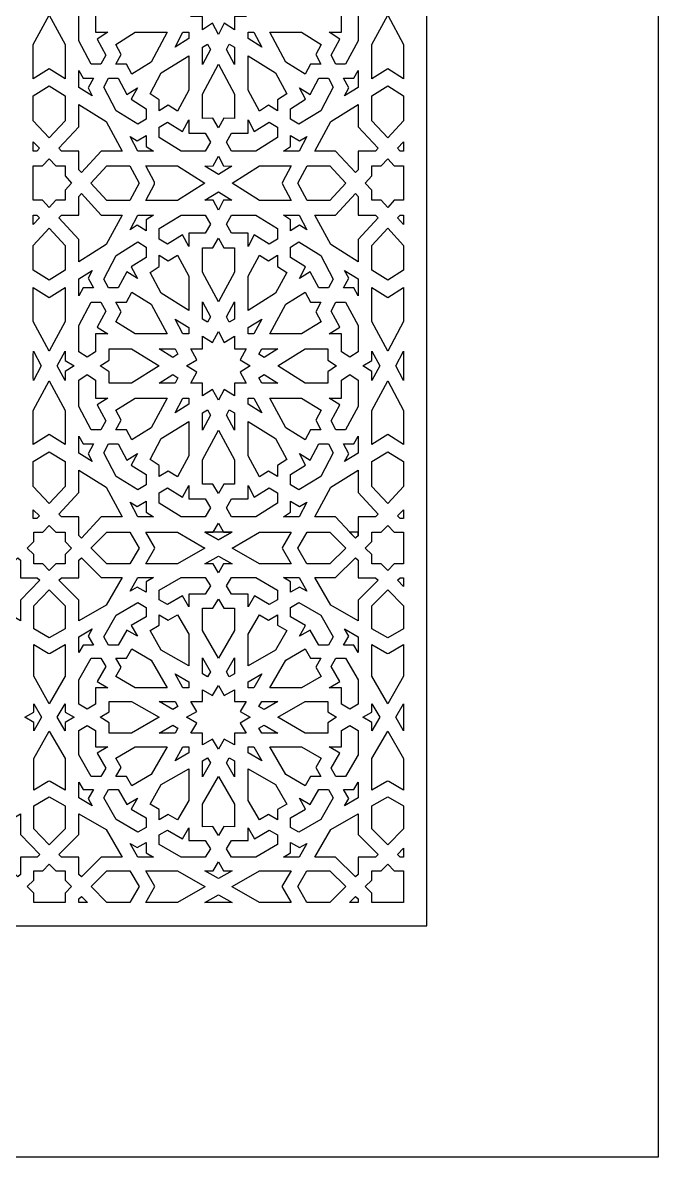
# Model space of a CAD drawing. Extents: x -340 to 340, y -250 to 250.
# Drawn here: x 202.7 to 340, y -250 to -5 of the extents above; entities that cross this region are included whole.
import ezdxf

# ---------------------------------------------------------------- set-up
doc = ezdxf.new("R2010")
doc.units = 0
doc.layers.add('LAYER_1', color=18, linetype='CONTINUOUS')
doc.layers.add('LAYER_10', color=174, linetype='CONTINUOUS')

msp = doc.modelspace()

# ---------------------------------------------------------------- linework, layer by layer
at = {"layer": 'LAYER_1'}
for points in [[(-340, -250), (-340, 100), (-180, 250), (340, 250), (340, -250)], [(246.26, 5.11), (248.43, 6.54), (248.43, 3.67), (250.95, 3.67), (249.69, 1.19), (251.5, 0), (249.69, -1.19), (250.95, -3.67), (248.43, -3.67), (248.43, -6.54), (246.26, -5.11), (245, -7.59), (243.74, -5.11), (241.57, -6.54), (241.57, -3.67), (239.05, -3.67), (240.31, -1.19), (238.5, 0), (240.31, 1.19), (239.05, 3.67), (241.57, 3.67), (241.57, 6.54), (243.74, 5.11), (245, 7.59)], [(218.43, -3.24), (218.43, -7.09), (221.11, -7.09), (218.78, -8.54), (220.66, -12.03), (219.62, -13.97), (217.54, -13.97), (214.84, -8.9), (214.84, -3.24), (216.64, -2.05)], [(275.16, -3.24), (275.16, -8.9), (272.46, -13.97), (270.38, -13.97), (269.34, -12.03), (271.22, -8.54), (268.89, -7.09), (271.57, -7.09), (271.57, -3.24), (273.36, -2.05)], [(211.88, -9.75), (211.88, -17.12), (208.44, -14.98), (205, -17.12), (205, -9.75), (208.43, -3.37), (208.44, -3.38), (208.44, -3.37)], [(285, -9.75), (285, -17.12), (281.56, -14.98), (278.12, -17.12), (278.12, -9.75), (281.56, -3.37), (281.56, -3.38), (281.57, -3.37)], [(233.91, -7.09), (230.48, -13.51), (226.28, -16.13), (225.12, -13.97), (222.87, -13.97), (224, -11.86), (222.84, -9.71), (227.04, -7.09)], [(238.6, -7.09), (238.6, -8.45), (235.62, -10.31), (237.34, -7.09)], [(254.38, -10.31), (251.4, -8.45), (251.4, -7.09), (252.66, -7.09)], [(267.16, -9.71), (266, -11.86), (267.13, -13.97), (264.88, -13.97), (263.72, -16.13), (259.52, -13.51), (256.09, -7.09), (262.96, -7.09)], [(243.29, -10.79), (241.57, -14.01), (241.57, -10.3), (242.66, -9.62)], [(248.43, -10.3), (248.43, -14.01), (246.71, -10.79), (247.34, -9.62)], [(238.6, -19.56), (236.17, -24.1), (234.17, -22.85), (232.22, -24.07), (232.22, -21.64), (230.23, -20.39), (232.65, -15.85), (238.6, -12.15)], [(257.35, -15.85), (259.77, -20.39), (257.78, -21.64), (257.78, -24.07), (255.83, -22.85), (253.83, -24.1), (251.4, -19.56), (251.4, -12.15)], [(248.43, -20.42), (248.43, -25.67), (246.18, -25.66), (245, -27.74), (243.82, -25.66), (241.57, -25.67), (241.57, -20.42), (245, -14)], [(215.76, -17.01), (217.99, -17.01), (216.87, -19.1), (217.76, -20.8), (214.84, -18.98), (214.83, -15.33)], [(225.19, -20.5), (227.51, -19.06), (226.17, -21.56), (229.41, -23.58), (229.41, -25.83), (227.61, -26.94), (222.92, -24.02), (220.21, -18.95), (221.25, -17.01), (223.32, -17.01)], [(268.75, -17.01), (269.79, -18.95), (267.08, -24.02), (262.39, -26.94), (260.59, -25.83), (260.59, -23.58), (263.83, -21.56), (262.49, -19.06), (264.81, -20.5), (266.68, -17.01)], [(275.16, -18.98), (272.24, -20.8), (273.13, -19.1), (272.01, -17.01), (274.24, -17.01), (275.17, -15.33)], [(211.88, -20.82), (211.88, -26.19), (208.44, -29.89), (205, -26.19), (205, -20.82), (208.44, -18.68)], [(285, -20.82), (285, -26.19), (281.56, -29.89), (278.12, -26.19), (278.12, -20.82), (281.56, -18.68)], [(220.75, -26.36), (224.17, -32.75), (219.69, -32.75), (215.4, -37.39), (214.85, -36.79), (214.85, -32.74), (211.1, -32.74), (210.54, -32.14), (214.83, -27.51), (214.83, -22.67)], [(275.17, -27.51), (279.46, -32.14), (278.9, -32.74), (275.15, -32.74), (275.15, -36.79), (274.6, -37.39), (270.31, -32.75), (265.83, -32.75), (269.25, -26.36), (275.17, -22.67)], [(238.6, -28.87), (242.16, -28.87), (243.26, -30.8), (242.15, -32.75), (236.92, -32.75), (232.22, -29.83), (232.22, -27.58), (234.02, -26.46), (237.26, -28.49), (238.6, -25.97)], [(252.74, -28.49), (255.98, -26.46), (257.78, -27.58), (257.78, -29.83), (253.08, -32.75), (247.85, -32.75), (246.74, -30.8), (247.84, -28.87), (251.4, -28.87), (251.4, -25.97)], [(229.41, -31.75), (230.97, -32.75), (227.59, -32.74), (225.9, -29.59), (227.47, -30.55), (229.41, -29.34)], [(262.53, -30.55), (264.1, -29.59), (262.41, -32.74), (259.03, -32.75), (260.59, -31.75), (260.59, -29.34)], [(206.33, -32.14), (205.78, -32.74), (205.01, -32.74), (205.01, -30.71)], [(284.99, -32.74), (284.22, -32.74), (283.67, -32.14), (284.99, -30.71)], [(246.12, -35.94), (247.92, -35.96), (245, -37.78), (242.08, -35.96), (243.88, -35.94), (245, -33.85)], [(209.86, -35.94), (211.87, -35.94), (211.87, -38.11), (213.28, -39.65), (211.87, -41.19), (211.87, -43.36), (209.86, -43.36), (208.44, -44.89), (207.02, -43.36), (205.01, -43.36), (205.01, -41.19), (205.01, -39.65), (205.01, -38.11), (205.01, -35.94), (207.02, -35.94), (208.44, -34.42)], [(227.86, -39.65), (225.87, -43.37), (220.91, -43.37), (217.47, -39.65), (220.91, -35.94), (225.87, -35.94)], [(242.05, -39.65), (236.12, -43.37), (229.3, -43.37), (231.17, -39.88), (231.22, -39.65), (231.17, -39.43), (229.3, -35.94), (236.12, -35.93)], [(260.7, -35.94), (258.83, -39.43), (258.78, -39.65), (258.83, -39.88), (260.7, -43.37), (253.88, -43.37), (247.95, -39.65), (253.88, -35.93)], [(269.09, -35.94), (272.53, -39.65), (269.09, -43.37), (264.13, -43.37), (262.14, -39.65), (264.13, -35.94)], [(282.98, -35.94), (284.99, -35.94), (284.99, -38.11), (284.99, -39.65), (284.99, -41.19), (284.99, -43.36), (282.98, -43.36), (281.56, -44.89), (280.14, -43.36), (278.13, -43.36), (278.13, -41.19), (276.72, -39.65), (278.13, -38.11), (278.13, -35.94), (280.14, -35.94), (281.56, -34.42)], [(247.92, -43.35), (246.12, -43.36), (245, -45.46), (243.88, -43.36), (242.08, -43.35), (245, -41.53)], [(219.69, -46.56), (224.17, -46.56), (220.75, -52.94), (214.83, -56.63), (214.83, -51.8), (210.54, -47.17), (211.1, -46.57), (214.85, -46.57), (214.85, -42.52), (215.4, -41.92)], [(275.15, -42.52), (275.15, -46.57), (278.9, -46.57), (279.46, -47.17), (275.17, -51.8), (275.17, -56.63), (269.25, -52.94), (265.83, -46.56), (270.31, -46.56), (274.6, -41.92)], [(205.78, -46.57), (206.33, -47.17), (205.01, -48.6), (205.01, -46.57)], [(229.41, -47.55), (229.41, -49.97), (227.47, -48.76), (225.9, -49.72), (227.59, -46.56), (230.97, -46.56)], [(242.15, -46.56), (243.26, -48.5), (242.16, -50.44), (238.6, -50.44), (238.6, -53.33), (237.26, -50.82), (234.02, -52.84), (232.22, -51.72), (232.22, -49.48), (236.92, -46.56)], [(257.78, -49.48), (257.78, -51.72), (255.98, -52.84), (252.74, -50.82), (251.4, -53.33), (251.4, -50.44), (247.84, -50.44), (246.74, -48.5), (247.85, -46.56), (253.08, -46.56)], [(262.41, -46.56), (264.1, -49.72), (262.53, -48.76), (260.59, -49.97), (260.59, -47.55), (259.03, -46.56)], [(284.99, -48.6), (283.67, -47.17), (284.22, -46.57), (284.99, -46.57)], [(211.88, -53.12), (211.88, -58.48), (208.44, -60.63), (205, -58.48), (205, -53.12), (208.44, -49.41)], [(285, -53.12), (285, -58.48), (281.56, -60.63), (278.12, -58.48), (278.12, -53.12), (281.56, -49.41)], [(229.41, -53.48), (229.41, -55.72), (226.17, -57.75), (227.51, -60.25), (225.19, -58.8), (223.32, -62.29), (221.25, -62.29), (220.21, -60.36), (222.92, -55.29), (227.61, -52.36)], [(246.18, -53.64), (248.43, -53.64), (248.43, -58.88), (245, -65.31), (241.57, -58.88), (241.57, -53.64), (243.82, -53.64), (245, -51.57)], [(267.08, -55.29), (269.79, -60.36), (268.75, -62.29), (266.68, -62.29), (264.81, -58.8), (262.49, -60.25), (263.83, -57.75), (260.59, -55.72), (260.59, -53.48), (262.39, -52.36)], [(238.6, -59.74), (238.6, -67.16), (232.65, -63.45), (230.23, -58.92), (232.22, -57.67), (232.22, -55.24), (234.17, -56.45), (236.17, -55.2)], [(255.83, -56.45), (257.78, -55.24), (257.78, -57.67), (259.77, -58.92), (257.35, -63.45), (251.4, -67.16), (251.4, -59.74), (253.83, -55.2)], [(216.87, -60.2), (217.99, -62.29), (215.76, -62.29), (214.83, -63.98), (214.84, -60.33), (217.76, -58.51)], [(275.16, -60.33), (275.17, -63.98), (274.24, -62.29), (272.01, -62.29), (273.13, -60.2), (272.24, -58.51)], [(211.88, -69.55), (208.44, -75.93), (208.44, -75.93), (208.43, -75.93), (205, -69.55), (205, -62.18), (208.44, -64.33), (211.88, -62.18)], [(230.48, -65.8), (233.91, -72.22), (227.04, -72.22), (222.84, -69.6), (224, -67.44), (222.87, -65.34), (225.12, -65.34), (226.28, -63.18)], [(264.88, -65.34), (267.13, -65.34), (266, -67.44), (267.16, -69.6), (262.96, -72.22), (256.09, -72.22), (259.52, -65.8), (263.72, -63.18)], [(285, -69.55), (281.57, -75.93), (281.56, -75.93), (281.56, -75.93), (278.12, -69.55), (278.12, -62.18), (281.56, -64.33), (285, -62.18)], [(219.62, -65.34), (220.66, -67.28), (218.78, -70.77), (221.11, -72.22), (218.43, -72.22), (218.43, -76.07), (216.64, -77.25), (214.84, -76.06), (214.84, -70.41), (217.54, -65.34)], [(243.29, -68.51), (242.66, -69.69), (241.57, -69.01), (241.57, -65.29)], [(248.43, -69.01), (247.34, -69.69), (246.71, -68.51), (248.43, -65.29)], [(275.16, -70.41), (275.16, -76.06), (273.36, -77.25), (271.57, -76.07), (271.57, -72.22), (268.89, -72.22), (271.22, -70.77), (269.34, -67.28), (270.38, -65.34), (272.46, -65.34)], [(238.6, -70.86), (238.6, -72.22), (237.34, -72.22), (235.62, -69)], [(252.66, -72.22), (251.4, -72.22), (251.4, -70.86), (254.38, -69)], [(246.26, -74.07), (248.43, -72.71), (248.43, -75.42), (250.95, -75.42), (249.69, -77.78), (251.87, -79.13), (249.69, -80.49), (250.95, -82.84), (248.43, -82.84), (248.43, -85.56), (246.26, -84.2), (245, -86.55), (243.74, -84.2), (241.57, -85.56), (241.57, -82.84), (239.05, -82.84), (240.31, -80.49), (238.13, -79.13), (240.31, -77.78), (239.05, -75.42), (241.57, -75.42), (241.57, -72.71), (243.74, -74.07), (245, -71.72)], [(232.2, -79.13), (226.25, -82.84), (221.39, -82.84), (221.4, -80.41), (219.47, -79.13), (221.4, -77.86), (221.39, -75.42), (226.25, -75.42)], [(236.26, -76.6), (235.16, -77.28), (232.18, -75.42), (235.63, -75.42)], [(257.82, -75.42), (254.84, -77.28), (253.74, -76.6), (254.37, -75.42)], [(268.61, -75.42), (268.6, -77.86), (270.53, -79.13), (268.6, -80.41), (268.61, -82.84), (263.75, -82.84), (257.8, -79.13), (263.75, -75.42)], [(206.7, -79.13), (205.02, -82.3), (205.01, -81.49), (205.01, -76.78), (205.02, -75.97)], [(211.88, -77.93), (213.82, -79.13), (211.88, -80.34), (211.86, -82.3), (210.18, -79.13), (211.86, -75.97)], [(279.82, -79.13), (278.14, -82.3), (278.12, -80.34), (276.18, -79.13), (278.12, -77.93), (278.14, -75.97)], [(284.99, -76.78), (284.99, -81.49), (284.98, -82.3), (283.3, -79.13), (284.98, -75.97)], [(211.88, -88.72), (211.88, -96.09), (208.44, -93.94), (205, -96.09), (205, -88.72), (208.43, -82.34), (208.44, -82.34), (208.44, -82.34)], [(218.43, -82.2), (218.43, -86.05), (221.11, -86.05), (218.78, -87.5), (220.66, -90.99), (219.62, -92.93), (217.54, -92.93), (214.84, -87.86), (214.84, -82.21), (216.64, -81.01)], [(236.26, -81.67), (235.63, -82.84), (232.18, -82.84), (235.16, -80.99)], [(257.82, -82.84), (254.37, -82.84), (253.74, -81.67), (254.84, -80.99)], [(275.16, -82.21), (275.16, -87.86), (272.46, -92.93), (270.38, -92.93), (269.34, -90.99), (271.22, -87.5), (268.89, -86.05), (271.57, -86.05), (271.57, -82.2), (273.36, -81.01)], [(285, -88.72), (285, -96.09), (281.56, -93.94), (278.12, -96.09), (278.12, -88.72), (281.56, -82.34), (281.56, -82.34), (281.57, -82.34)], [(233.91, -86.05), (230.48, -92.47), (226.28, -95.09), (225.12, -92.93), (222.87, -92.93), (224, -90.83), (222.84, -88.67), (227.04, -86.05)], [(238.6, -86.05), (238.6, -87.41), (235.62, -89.27), (237.34, -86.05)], [(254.38, -89.27), (251.4, -87.41), (251.4, -86.05), (252.66, -86.05)], [(267.16, -88.67), (266, -90.83), (267.13, -92.93), (264.88, -92.93), (263.72, -95.09), (259.52, -92.47), (256.09, -86.05), (262.96, -86.05)], [(243.29, -89.76), (241.57, -92.98), (241.57, -89.26), (242.66, -88.58)], [(248.43, -89.26), (248.43, -92.98), (246.71, -89.76), (247.34, -88.58)], [(238.6, -98.53), (236.17, -103.07), (234.17, -101.82), (232.22, -103.03), (232.22, -100.6), (230.23, -99.35), (232.65, -94.82), (238.6, -91.11)], [(248.43, -99.39), (248.43, -104.63), (246.18, -104.62), (245, -106.7), (243.82, -104.62), (241.57, -104.63), (241.57, -99.39), (245, -92.96)], [(257.35, -94.82), (259.77, -99.35), (257.78, -100.6), (257.78, -103.03), (255.83, -101.82), (253.83, -103.07), (251.4, -98.53), (251.4, -91.11)], [(215.76, -95.97), (217.99, -95.97), (216.87, -98.07), (217.76, -99.76), (214.84, -97.94), (214.83, -94.29)], [(275.16, -97.94), (272.24, -99.76), (273.13, -98.07), (272.01, -95.97), (274.24, -95.97), (275.17, -94.29)], [(211.88, -99.78), (211.88, -105.15), (208.44, -108.86), (205, -105.15), (205, -99.78), (208.44, -97.64)], [(225.19, -99.47), (227.51, -98.02), (226.17, -100.52), (229.41, -102.54), (229.41, -104.79), (227.61, -105.91), (222.92, -102.98), (220.21, -97.91), (221.25, -95.97), (223.32, -95.97)], [(268.75, -95.97), (269.79, -97.91), (267.08, -102.98), (262.39, -105.91), (260.59, -104.79), (260.59, -102.54), (263.83, -100.52), (262.49, -98.02), (264.81, -99.47), (266.68, -95.97)], [(285, -99.78), (285, -105.15), (281.56, -108.86), (278.12, -105.15), (278.12, -99.78), (281.56, -97.64)], [(220.75, -105.33), (224.17, -111.71), (219.69, -111.71), (215.4, -116.35), (214.85, -115.75), (214.85, -111.7), (211.1, -111.7), (210.54, -111.1), (214.83, -106.47), (214.83, -101.63)], [(275.17, -106.47), (279.46, -111.1), (278.9, -111.7), (275.15, -111.7), (275.15, -115.01), (275.15, -115.01), (275.15, -115.78), (274.74, -116.2), (275.15, -115.75), (275.15, -115.01), (273.36, -115.01), (270.31, -111.71), (265.83, -111.71), (269.25, -105.33), (275.17, -101.63)], [(238.6, -107.83), (242.16, -107.83), (243.26, -109.76), (242.15, -111.71), (236.92, -111.71), (232.22, -108.79), (232.22, -106.55), (234.02, -105.43), (237.26, -107.45), (238.6, -104.94)], [(252.74, -107.45), (255.98, -105.43), (257.78, -106.55), (257.78, -108.79), (253.08, -111.71), (247.85, -111.71), (246.74, -109.76), (247.84, -107.83), (251.4, -107.83), (251.4, -104.94)], [(206.33, -111.49), (205.78, -112.04), (205.01, -112.04), (205.01, -110.17)], [(229.41, -110.72), (230.97, -111.71), (227.59, -111.7), (225.9, -108.55), (227.47, -109.51), (229.41, -108.3)], [(262.53, -109.51), (264.1, -108.55), (262.41, -111.7), (259.03, -111.71), (260.59, -110.72), (260.59, -108.3)], [(284.99, -112.04), (284.22, -112.04), (283.67, -111.49), (284.99, -110.17)], [(209.86, -115.01), (211.87, -115.01), (211.87, -117.02), (213.29, -118.44), (211.88, -119.86), (211.88, -121.87), (209.87, -121.87), (208.44, -123.29), (207.06, -121.87), (205.1, -121.87), (205.1, -119.86), (203.72, -118.44), (205.1, -117.02), (205.1, -115.01), (207.04, -115.01), (208.44, -113.6)], [(227.86, -118.44), (225.88, -121.88), (220.91, -121.88), (217.48, -118.44), (217.47, -118.44), (220.91, -115.01), (225.87, -115.01)], [(242.04, -118.44), (242.03, -118.44), (242.03, -118.45), (236.13, -121.88), (229.3, -121.88), (231.25, -118.44), (231.17, -118.24), (229.3, -115.01), (236.12, -115)], [(243.88, -115.01), (242.08, -115.03), (242.07, -115.02), (242.82, -115.01), (243.88, -115.01)], [(247.92, -115.03), (245, -116.71), (242.08, -115.03), (242.08, -115.03), (245, -116.7), (247.92, -115.03)], [(246.12, -115.01), (247.18, -115.01), (247.93, -115.02), (247.92, -115.03), (246.12, -115.01), (246.12, -115.01), (243.88, -115.01), (245, -113.08)], [(260.7, -115.01), (258.83, -118.24), (258.75, -118.44), (260.7, -121.88), (253.87, -121.88), (247.97, -118.45), (247.97, -118.44), (247.96, -118.44), (253.88, -115)], [(269.09, -115.01), (272.53, -118.44), (269.09, -121.88), (264.12, -121.88), (262.14, -118.44), (264.13, -115.01)], [(274.45, -116.19), (273.28, -115.01), (273.36, -115.01)], [(282.98, -115.01), (284.99, -115.01), (284.99, -117.02), (284.99, -118.44), (285, -119.85), (284.99, -119.86), (284.99, -121.87), (282.98, -121.87), (281.56, -123.29), (280.13, -121.87), (278.12, -121.87), (278.12, -119.86), (276.71, -118.44), (278.13, -117.02), (278.13, -115.01), (280.14, -115.01), (281.56, -113.6)], [(274.6, -116.34), (274.74, -116.2), (274.6, -116.35), (274.45, -116.19)], [(202.21, -121.1), (202.21, -124.85), (205.86, -124.85), (206.4, -125.4), (202.22, -129.69), (202.22, -134.17), (196.47, -130.75), (193.14, -124.84), (197.5, -124.84), (201.67, -120.54)], [(219.69, -124.84), (224.17, -124.84), (220.75, -130.75), (214.83, -134.17), (214.83, -129.69), (210.54, -125.4), (211.1, -124.85), (214.85, -124.85), (214.85, -121.1), (215.4, -120.54)], [(247.93, -121.86), (246.12, -121.88), (245, -123.82), (243.88, -121.88), (242.07, -121.86), (245, -120.18)], [(275.15, -121.1), (275.15, -124.85), (278.9, -124.85), (279.46, -125.4), (275.17, -129.69), (275.17, -134.17), (269.25, -130.75), (265.83, -124.84), (270.31, -124.84), (274.6, -120.54)], [(229.41, -125.76), (229.41, -128), (227.47, -126.88), (225.9, -127.77), (227.59, -124.84), (230.97, -124.84)], [(242.15, -124.84), (243.26, -126.64), (242.16, -128.43), (238.6, -128.43), (238.6, -131.11), (237.25, -128.79), (234.02, -130.66), (232.22, -129.62), (232.22, -127.54), (236.92, -124.84)], [(257.78, -127.54), (257.78, -129.62), (255.98, -130.66), (252.75, -128.79), (251.4, -131.11), (251.4, -128.43), (247.84, -128.43), (246.74, -126.64), (247.85, -124.84), (253.08, -124.84)], [(262.41, -124.84), (264.1, -127.77), (262.53, -126.88), (260.59, -128), (260.59, -125.76), (259.03, -124.84)], [(285, -124.85), (285, -126.74), (283.66, -125.4), (284.21, -124.85)], [(211.88, -130.91), (211.88, -135.88), (208.44, -137.86), (205.09, -135.88), (205.09, -130.91), (208.44, -127.47)], [(246.18, -131.4), (248.43, -131.4), (248.43, -136.25), (245, -142.2), (241.57, -136.25), (241.57, -131.4), (243.82, -131.4), (245, -129.48)], [(285, -130.91), (285, -135.88), (281.56, -137.86), (278.12, -135.88), (278.12, -130.91), (281.56, -127.47)], [(229.41, -131.25), (229.41, -133.33), (226.17, -135.2), (227.51, -137.51), (225.19, -136.18), (223.32, -139.41), (221.25, -139.41), (220.21, -137.62), (222.92, -132.92), (227.61, -130.21)], [(267.08, -132.92), (269.79, -137.62), (268.75, -139.41), (266.68, -139.41), (264.81, -136.18), (262.49, -137.51), (263.83, -135.2), (260.59, -133.33), (260.59, -131.25), (262.39, -130.21)], [(238.6, -137.05), (238.6, -143.91), (232.65, -140.48), (230.23, -136.28), (232.22, -135.12), (232.22, -132.87), (234.17, -134), (236.17, -132.84)], [(255.83, -134), (257.78, -132.87), (257.78, -135.12), (259.77, -136.28), (257.35, -140.48), (251.4, -143.91), (251.4, -137.05), (253.83, -132.84)], [(216.87, -137.47), (217.99, -139.41), (215.76, -139.41), (214.83, -140.97), (214.84, -137.59), (217.76, -135.9)], [(275.16, -137.59), (275.17, -140.97), (274.24, -139.41), (272.01, -139.41), (273.13, -137.47), (272.24, -135.9)], [(211.89, -146.12), (208.44, -152.05), (205.09, -146.12), (205.09, -139.3), (208.24, -141.17), (208.44, -141.22), (208.65, -141.17), (211.88, -139.3)], [(285, -146.12), (281.56, -152.05), (278.11, -146.12), (278.12, -139.3), (281.35, -141.17), (281.56, -141.22), (281.77, -141.17), (285, -139.3)], [(230.48, -142.65), (233.91, -148.6), (227.04, -148.6), (222.84, -146.17), (224, -144.18), (222.87, -142.23), (225.12, -142.23), (226.28, -140.23)], [(264.88, -142.23), (267.13, -142.23), (266, -144.18), (267.16, -146.17), (262.96, -148.6), (256.09, -148.6), (259.52, -142.65), (263.72, -140.23)], [(219.62, -142.23), (220.66, -144.02), (218.78, -147.26), (221.11, -148.6), (218.43, -148.6), (218.43, -152.16), (216.64, -153.26), (214.84, -152.16), (214.84, -146.92), (217.54, -142.23)], [(243.29, -145.17), (242.66, -146.26), (241.57, -145.63), (241.57, -142.18)], [(248.43, -145.63), (247.34, -146.26), (246.71, -145.17), (248.43, -142.18)], [(275.16, -146.92), (275.16, -152.16), (273.36, -153.26), (271.57, -152.16), (271.57, -148.6), (268.89, -148.6), (271.22, -147.26), (269.34, -144.02), (270.38, -142.23), (272.46, -142.23)], [(238.6, -147.34), (238.6, -148.6), (237.34, -148.6), (235.62, -145.62)], [(252.66, -148.6), (251.4, -148.6), (251.4, -147.34), (254.38, -145.62)], [(246.26, -150.31), (248.43, -149.05), (248.43, -151.57), (250.95, -151.57), (249.69, -153.74), (251.87, -155), (249.69, -156.26), (250.95, -158.44), (248.43, -158.44), (248.43, -160.95), (246.26, -159.69), (245, -161.87), (243.74, -159.69), (241.57, -160.95), (241.57, -158.44), (239.05, -158.44), (240.31, -156.26), (238.13, -155), (240.31, -153.74), (239.05, -151.57), (241.57, -151.57), (241.57, -149.05), (243.74, -150.31), (245, -148.13)], [(226.25, -151.57), (232.2, -155), (226.25, -158.44), (221.39, -158.44), (221.4, -156.18), (219.47, -155), (221.4, -153.82), (221.39, -151.57)], [(235.63, -151.57), (236.26, -152.66), (235.16, -153.29), (232.18, -151.57)], [(254.84, -153.29), (253.74, -152.66), (254.37, -151.57), (257.82, -151.57)], [(268.6, -153.82), (270.53, -155), (268.6, -156.18), (268.61, -158.44), (263.75, -158.44), (257.8, -155), (263.75, -151.57), (268.61, -151.57)], [(206.75, -155), (205.11, -157.93), (205.1, -156.12), (203.21, -155), (205.1, -153.88), (205.11, -152.08)], [(211.88, -153.88), (213.82, -155), (211.88, -156.12), (211.86, -157.93), (210.18, -155), (211.86, -152.08)], [(279.82, -155), (278.14, -157.93), (278.12, -156.12), (276.18, -155), (278.12, -153.88), (278.14, -152.08)], [(284.99, -153.88), (285, -153.89), (285, -155), (285, -156.12), (284.99, -156.12), (284.98, -157.93), (283.29, -155), (284.98, -152.08)], [(218.43, -157.84), (218.43, -161.4), (221.11, -161.4), (218.78, -162.75), (220.66, -165.98), (219.62, -167.78), (217.54, -167.78), (214.84, -163.08), (214.84, -157.85), (216.64, -156.74)], [(236.26, -157.35), (235.63, -158.44), (232.18, -158.44), (235.16, -156.72)], [(257.82, -158.44), (254.37, -158.44), (253.74, -157.35), (254.84, -156.72)], [(275.16, -157.85), (275.16, -163.08), (272.46, -167.78), (270.38, -167.78), (269.34, -165.98), (271.22, -162.75), (268.89, -161.4), (271.57, -161.4), (271.57, -157.84), (273.36, -156.74)], [(211.89, -163.88), (211.88, -170.7), (208.65, -168.83), (208.44, -168.78), (208.24, -168.83), (205.09, -170.7), (205.09, -163.88), (208.44, -157.96)], [(285, -163.88), (285, -170.7), (281.77, -168.83), (281.56, -168.78), (281.35, -168.83), (278.12, -170.7), (278.11, -163.88), (281.56, -157.96)], [(230.48, -167.35), (226.28, -169.78), (225.12, -167.78), (222.87, -167.78), (224, -165.83), (222.84, -163.83), (227.04, -161.4), (233.91, -161.4)], [(238.6, -162.66), (235.62, -164.39), (237.34, -161.4), (238.6, -161.4)], [(252.66, -161.4), (254.38, -164.39), (251.4, -162.66), (251.4, -161.4)], [(262.96, -161.4), (267.16, -163.83), (266, -165.83), (267.13, -167.78), (264.88, -167.78), (263.72, -169.78), (259.52, -167.35), (256.09, -161.4)], [(243.29, -164.84), (241.57, -167.82), (241.57, -164.38), (242.66, -163.75)], [(248.43, -164.38), (248.43, -167.82), (246.71, -164.84), (247.34, -163.75)], [(238.6, -172.96), (236.17, -177.16), (234.17, -176), (232.22, -177.13), (232.22, -174.88), (230.23, -173.72), (232.65, -169.52), (238.6, -166.09)], [(257.35, -169.52), (259.77, -173.72), (257.78, -174.88), (257.78, -177.13), (255.83, -176), (253.83, -177.16), (251.4, -172.96), (251.4, -166.09)], [(215.76, -170.59), (217.99, -170.59), (216.87, -172.53), (217.76, -174.1), (214.84, -172.41), (214.83, -169.03)], [(248.43, -173.75), (248.43, -178.61), (246.18, -178.6), (245, -180.53), (243.82, -178.6), (241.57, -178.61), (241.57, -173.75), (245, -167.8)], [(275.16, -172.41), (272.24, -174.1), (273.13, -172.53), (272.01, -170.59), (274.24, -170.59), (275.17, -169.03)], [(225.19, -173.83), (227.51, -172.49), (226.17, -174.81), (229.41, -176.68), (229.41, -178.76), (227.61, -179.79), (222.92, -177.08), (220.21, -172.39), (221.25, -170.59), (223.32, -170.59)], [(268.75, -170.59), (269.79, -172.39), (267.08, -177.08), (262.39, -179.79), (260.59, -178.76), (260.59, -176.68), (263.83, -174.81), (262.49, -172.49), (264.81, -173.83), (266.68, -170.59)], [(211.88, -174.13), (211.88, -179.1), (208.44, -182.54), (205.09, -179.1), (205.09, -174.13), (208.44, -172.14)], [(285, -174.13), (285, -179.1), (281.56, -182.54), (278.12, -179.1), (278.12, -174.13), (281.56, -172.14)], [(202.22, -180.31), (206.4, -184.6), (205.86, -185.16), (202.21, -185.16), (202.21, -188.91), (201.67, -189.46), (197.5, -185.17), (193.14, -185.17), (196.47, -179.25), (202.22, -175.84)], [(220.75, -179.25), (224.17, -185.17), (219.69, -185.17), (215.4, -189.46), (214.85, -188.91), (214.85, -185.16), (211.1, -185.16), (210.54, -184.6), (214.83, -180.31), (214.83, -175.84)], [(275.17, -180.31), (279.46, -184.6), (278.9, -185.16), (275.15, -185.16), (275.15, -188.91), (274.6, -189.46), (270.31, -185.17), (265.83, -185.17), (269.25, -179.25), (275.17, -175.84)], [(238.6, -181.58), (242.16, -181.58), (243.26, -183.36), (242.15, -185.16), (236.92, -185.17), (232.22, -182.46), (232.22, -180.38), (234.02, -179.35), (237.25, -181.22), (238.6, -178.89)], [(252.75, -181.22), (255.98, -179.35), (257.78, -180.38), (257.78, -182.46), (253.08, -185.17), (247.85, -185.16), (246.74, -183.36), (247.84, -181.58), (251.4, -181.58), (251.4, -178.89)], [(229.41, -184.25), (230.97, -185.17), (227.59, -185.16), (225.9, -182.24), (227.47, -183.13), (229.41, -182.01)], [(262.53, -183.13), (264.1, -182.24), (262.41, -185.16), (259.03, -185.17), (260.59, -184.25), (260.59, -182.01)], [(285, -185.16), (284.21, -185.16), (283.66, -184.6), (285, -183.26)], [(246.12, -188.12), (247.93, -188.14), (245, -189.83), (242.07, -188.14), (243.88, -188.12), (245, -186.19)], [(209.87, -188.14), (211.88, -188.14), (211.88, -190.15), (213.29, -191.56), (211.88, -192.98), (211.88, -194.99), (209.87, -194.99), (207.06, -194.99), (205.1, -194.99), (205.1, -192.98), (203.72, -191.56), (205.1, -190.15), (205.1, -188.14), (207.06, -188.14), (208.44, -186.72)], [(227.86, -191.56), (225.88, -195), (220.91, -195), (217.48, -191.56), (220.91, -188.13), (225.88, -188.13)], [(242.03, -191.56), (242.03, -191.56), (242.03, -191.57), (236.13, -195), (229.3, -195), (231.29, -191.56), (229.3, -188.13), (236.13, -188.13)], [(260.7, -188.13), (258.71, -191.56), (260.7, -195), (253.87, -195), (247.97, -191.57), (247.97, -191.56), (247.97, -191.56), (253.87, -188.13)], [(269.09, -188.13), (272.52, -191.56), (269.09, -195), (264.12, -195), (262.14, -191.56), (264.12, -188.13)], [(282.98, -188.14), (284.99, -188.14), (284.99, -190.15), (285, -190.15), (285, -191.56), (285, -192.98), (284.99, -192.98), (284.99, -194.99), (282.98, -194.99), (280.13, -194.99), (278.12, -194.99), (278.12, -192.98), (276.71, -191.56), (278.12, -190.15), (278.12, -188.14), (280.13, -188.14), (281.56, -186.72)], [(247.93, -194.98), (247.18, -194.99), (242.82, -194.99), (242.07, -194.98), (245, -193.3)], [(216.72, -194.99), (214.85, -194.99), (214.85, -194.22), (215.4, -193.67)], [(275.15, -194.22), (275.15, -194.99), (273.28, -194.99), (274.6, -193.67)]]:
    msp.add_lwpolyline(points, close=True, dxfattribs=at)
at = {"layer": 'LAYER_10'}
msp.add_lwpolyline([(-290, -200), (290, -200), (290, 200), (-160.23, 200), (-290, 78.34)], close=True, dxfattribs=at)

doc.saveas('drawing.dxf')
